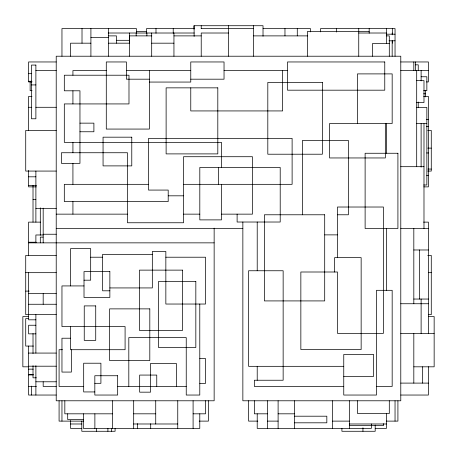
<?xml version="1.0" encoding="UTF-8"?>
<svg xmlns="http://www.w3.org/2000/svg" width="457" height="457" viewBox="0 0 457 457"><rect width="100%" height="100%" fill="white"/><g stroke="black" fill="none" stroke-linecap="round" stroke-linejoin="round"><path stroke-width="0.69" d="M194.642 28.591L146.531 28.591L146.531 33.235M201.126 28.591L253.589 28.591M263.066 28.591L310.469 28.591L310.469 31.91M136.717 31.464L146.691 31.464M369.176 31.464L307.464 31.464L307.464 56.217M108.195 33.013L194.259 33.013M228.5 33.013L201.223 33.013L201.223 56.217M358.745 33.013L386.428 33.013M386.428 34.189L395.042 34.189M108.617 35.886L116.472 35.886L116.472 43.181M151.787 35.886L129.434 35.886L129.434 56.217M173.946 35.886L201.223 35.886M253.589 35.886L307.692 35.886M386.428 35.886L389.301 35.886L389.301 56.217M90.909 37.434L108.617 37.434M116.284 40.307L129.525 40.307M389.078 40.799L395.042 40.799M90.909 43.181L70.572 43.181L70.572 56.217M108.617 43.181L129.525 43.181L129.525 33.013M151.69 43.181L173.946 43.181M389.301 43.449L372.586 43.449L372.586 56.217M56.217 61.958L28.591 61.958L28.591 81.929L31.979 81.929M400.783 61.958L428.409 61.958L428.409 81.929L426.375 81.929M415.447 64.831L418.241 64.831L418.241 70.572M35.886 70.572L56.217 70.572M106.287 70.572L72.926 70.572L72.926 75.216M126.412 70.572L190.769 70.572M224.039 70.572L287.51 70.572M400.783 70.572L428.409 70.572M28.591 73.68L31.75 73.68M421.114 76.759L426.855 76.759L426.855 90.675L423.668 90.675M149.359 79.187L126.412 79.187L126.412 61.958L106.287 61.958L106.287 129.068L149.359 129.068L149.359 70.572M190.769 79.187L224.039 79.187L224.039 61.958L190.769 61.958L190.769 82.06L149.359 82.06M416.47 80.621L423.987 80.621L423.987 102.534L416.533 102.534M28.591 81.26L31.91 81.26M31.464 84.928L35.886 84.928M32.059 90.675L30.145 90.675L30.145 81.626M423.639 93.782L425.536 93.782M31.979 96.438L28.591 96.438L28.591 130.428M423.662 96.438L428.409 96.438L428.409 186.873L423.765 186.873M28.591 107.292L31.784 107.292M35.886 107.292L56.217 107.292M416.567 107.469L426.855 107.469L426.855 184.999L423.668 184.999M426.375 119.386L428.409 119.386M79.958 123.144L93.896 123.144L93.896 131.759L79.958 131.759M416.47 123.641L426.855 123.641M426.415 126.572L428.409 126.572M56.217 130.428L25.723 130.428L25.723 171.072L56.217 171.072M427.735 130.428L431.277 130.428L431.277 171.072L427.735 171.072M427.786 148.125L431.277 148.125M426.684 152.964L428.409 152.964M400.783 166.685L423.987 166.685M427.901 169.067L431.277 169.067M426.684 175.528L428.409 175.528M28.591 176.813L35.886 176.813M148.542 184.331L64.311 184.331L64.311 201.56L168.199 201.56L168.199 190.072L148.542 190.072L148.542 138.391L292.114 138.391L292.114 184.331L183.525 184.331M28.591 185.388L36.543 185.388M36.406 186.873L28.591 186.873L28.591 170.461M168.199 195.819L183.525 195.819M33.013 199.355L35.886 199.355M35.886 208.398L56.217 208.398M56.217 214.144L127.48 214.144M183.525 214.144L199.806 214.144M221.462 214.144L252.441 214.144L252.441 156.717L183.525 156.717L183.525 222.759L127.48 222.759L127.48 152.741L61.438 152.741L61.438 163.343L79.958 163.343L79.958 90.8L64.311 90.8L64.311 75.216L128.988 75.216L128.988 103.928L64.311 103.928L64.311 142.356L221.462 142.356L221.462 167.462M337.472 214.779L348.394 214.779L348.394 140.442L302.454 140.442L302.454 214.779M40.53 222.125L28.591 222.125L28.591 255.76M423.582 222.125L428.409 222.125L428.409 333.501M56.217 228.5L242.856 228.5M400.783 228.5L428.409 228.5M43.181 234.241L56.217 234.241M324.699 234.875L337.472 234.875M43.181 234.978L35.886 234.978L35.886 242.856M43.072 237.114L40.307 237.114L40.307 242.856M28.591 242.221L36.172 242.221M28.591 242.856L214.144 242.856M413.819 249.979L428.409 249.979M152.33 254.343L102.625 254.343L102.625 290.806L109.857 290.806M56.217 255.44L25.723 255.44L25.723 314.644L56.217 314.644M427.735 255.44L431.277 255.44L431.277 314.644L428.409 314.644M90.675 257.217L102.625 257.217M165.845 257.217L205.53 257.217L205.53 304.036L165.845 304.036L165.845 251.47L152.33 251.47L152.33 287.933L109.857 287.933M25.723 272.669L56.217 272.669M428.409 272.669L431.277 272.669M84.014 280.187L90.675 280.187L90.675 248.602L70.572 248.602L70.572 285.928M84.014 285.928L61.958 285.928L61.958 326.572L125.087 326.572L125.087 349.708L70.572 349.708L70.572 326.572M25.723 291.109L29.214 291.109M28.591 293.657L56.217 293.657M413.819 299.044L428.409 299.044M400.783 303.739L428.409 303.739M28.591 304.259L56.217 304.259M28.591 316.558L22.85 316.558L22.85 366.817L28.591 366.817M428.409 316.558L434.15 316.558L434.15 366.817L413.819 366.817M28.591 318.609L25.723 318.609L25.723 346.069L33.452 346.069M35.886 319.82L28.591 319.82L28.591 272.669M35.886 325.241L28.591 325.241L28.591 333.856L35.886 333.856M400.783 333.501L434.15 333.501M70.572 338.22L61.958 338.22L61.958 372.072L71.383 372.072L71.383 349.708M62.466 349.708L59.084 349.708L59.084 386.428L83.682 386.428M28.591 353.072L56.217 353.072M199.783 358.556L205.53 358.556L205.53 383.394L199.783 383.394M28.591 366.2L56.217 366.2M343.755 366.325L248.602 366.325L248.602 270.755L283.146 270.755L283.146 380.241L254.343 380.241L254.343 386.428L343.755 386.428M28.591 369.147L33.235 369.147M28.591 374.569L33.235 374.569M28.591 374.94L33.235 374.94M343.755 376.379L373.609 376.379L373.609 354.466L343.755 354.466L343.755 395.042L376.482 395.042L376.482 290.315L392.169 290.315L392.169 386.428L376.482 386.428M36.406 377.813L33.013 377.813L33.013 365.68M35.886 381.784L56.217 381.784M400.783 383.103L428.409 383.103M94.828 383.32L100.911 383.32L100.911 363.218L83.682 363.218L83.682 391.935L94.828 391.935M28.591 386.428L36.417 386.428M56.217 386.428L43.181 386.428L43.181 381.784M117.666 386.428L186.239 386.428M56.217 395.042L28.591 395.042L28.591 346.069M400.783 395.042L428.409 395.042L428.409 366.731M112.571 413.819L64.831 413.819L64.831 400.783M133.667 413.819L155.728 413.819M193.094 413.819L205.53 413.819L205.53 400.783M267.516 413.819L254.343 413.819L254.343 400.783M278.107 413.819L294.394 413.819M294.394 416.201L326.829 416.201L326.829 422.811L294.394 422.811M83.391 419.566L67.699 419.566L67.699 413.819M83.74 421.114L59.084 421.114L59.084 400.783M199.149 421.114L208.398 421.114L208.398 400.783M257.851 421.114L248.602 421.114L248.602 400.783M267.516 421.114L278.107 421.114M332.57 421.114L349.342 421.114M386.256 421.114L397.916 421.114L397.916 400.783M70.572 423.987L81.803 423.987M133.598 423.987L177.756 423.987M349.342 423.987L386.428 423.987M349.342 425.536L383.554 425.536L383.554 423.639M81.803 428.409L70.572 428.409L70.572 420.469M375.197 428.409L386.428 428.409L386.428 413.442M425.536 90.28L425.536 96.918M423.987 123.641L423.987 228.5M422.662 366.817L422.662 383.103M421.114 70.572L421.114 80.935M421.114 123.641L421.114 167.159M421.114 299.044L421.114 333.501M419.566 249.979L419.566 299.044M418.241 102.002L418.241 107.566M416.693 70.572L416.693 166.685M415.373 61.958L415.373 70.572M413.819 61.958L413.819 70.572M413.819 228.5L413.819 303.739M413.819 333.501L413.819 383.103M395.042 56.217L395.042 28.591L320.557 28.591L320.557 31.91M395.042 400.783L395.042 421.114M392.329 28.591L392.329 34.846M392.329 40.399L392.329 43.181M392.169 33.013L392.169 34.424M392.169 40.747L392.169 56.217M389.301 400.783L389.301 413.551L357.557 413.551L357.557 400.783M386.428 28.591L386.428 43.598M386.428 123.499L386.428 153.261M386.428 228.5L386.428 290.315M385.337 123.499L385.337 157.956L329.588 157.956L329.588 123.499L392.169 123.499L392.169 73.897L357.46 73.897L357.46 123.499M375.197 425.09L375.197 431.277L341.91 431.277L341.91 428.409M371.358 423.987L371.358 428.409L257.217 428.409L257.217 413.819M369.176 28.591L369.176 33.235M362.949 427.786L362.949 431.277M358.745 28.591L358.745 56.217M349.342 400.783L349.342 428.409M337.472 257.725L337.472 207.021L383.417 207.021L383.417 333.359L337.472 333.359L337.472 272.001L300.849 272.001L300.849 349.531L361.15 349.531L361.15 257.645L334.604 257.645L334.604 272.001M336.655 28.591L336.655 32.064M332.57 400.783L332.57 428.409M297.284 28.591L297.284 35.886M294.394 400.783L294.394 428.409M284.968 28.591L284.968 35.886M282.655 70.572L282.655 110.931L190.769 110.931L190.769 87.853M278.107 400.783L278.107 428.409M267.516 400.783L267.516 428.409M263.021 36.234L263.021 25.723L193.979 25.723L193.979 29.111M257.217 222.022L257.217 270.755M257.217 366.325L257.217 380.241M253.589 25.723L253.589 56.217M242.856 222.022L242.856 400.783L400.783 400.783L400.783 56.217L56.217 56.217L56.217 400.783L214.144 400.783L214.144 228.152M237.114 214.144L237.114 222.022L280.21 222.022L280.21 167.462L199.806 167.462L199.806 219.886L221.462 219.886L221.462 184.331M228.5 25.723L228.5 56.217M218.595 167.462L218.595 184.331M201.223 25.723L201.223 28.591M199.783 304.036L199.783 395.042L186.239 395.042L186.239 337.614L128.811 337.614L128.811 386.428M199.783 413.819L199.783 428.409L83.391 428.409L83.391 413.819M194.111 25.723L194.111 36.406M193.094 400.783L193.094 428.409M177.756 400.783L177.756 428.409M176.368 386.428L176.368 363.458L150.524 363.458L150.524 392.169L139.671 392.169L139.671 375.071L156.757 375.071L156.757 386.428M173.946 33.013L173.946 56.217M173.22 28.591L173.22 33.235M155.991 28.591L155.991 33.235M155.728 400.783L155.728 423.987M151.69 33.013L151.69 56.217M150.707 423.765L150.707 428.409M146.88 33.013L146.88 35.886M137.648 423.605L137.648 428.409M136.443 33.235L136.443 28.591L61.958 28.591L61.958 56.217M136.163 33.013L136.163 35.886M133.684 400.783L133.684 428.409M115.09 428.409L115.09 431.277L81.803 431.277L81.803 421.114M112.571 400.783L112.571 428.409M111.445 428.409L111.445 431.277M108.617 28.591L108.617 56.217M107.903 428.409L107.903 431.277M96.416 428.409L96.416 431.277M94.879 413.819L94.879 428.409M90.909 28.591L90.909 56.217M82.014 28.591L82.014 43.181M72.926 90.8L72.926 103.928M72.926 142.356L72.926 152.741M72.926 163.343L72.926 184.331M72.926 201.56L72.926 214.144M61.958 400.783L61.958 421.114M43.181 208.141L43.181 242.856M43.181 293.657L43.181 304.259M40.307 207.844L40.307 235.292M35.886 171.072L35.886 222.125M35.886 314.644L35.886 353.072M35.886 365.68L35.886 395.042M33.013 185.451L33.013 222.108M33.013 333.519L33.013 353.575M31.464 386.085L31.464 395.042M384.765 61.958L287.51 61.958L287.51 90.183L384.765 90.183L384.765 61.958M35.886 65.065L31.464 65.065L31.464 118.78L35.886 118.78L35.886 65.065M322.362 82.431L267.808 82.431L267.808 154.215L322.362 154.215L322.362 82.431M217.806 87.853L166.12 87.853L166.12 153.895L217.806 153.895L217.806 87.853M131.776 137.18L103.065 137.18L103.065 165.891L131.776 165.891L131.776 137.18M397.916 153.261L365.12 153.261L365.12 228.5L397.916 228.5L397.916 153.261M324.699 214.779L264.397 214.779L264.397 300.917L324.699 300.917L324.699 214.779M182.532 270.127L139.459 270.127L139.459 330.428L182.532 330.428L182.532 270.127M109.857 271.612L84.014 271.612L84.014 297.456L109.857 297.456L109.857 271.612M195.83 281.472L158.505 281.472L158.505 347.514L195.83 347.514L195.83 281.472M95.73 305.904L84.242 305.904L84.242 340.362L95.73 340.362L95.73 305.904M149.805 308.875L109.606 308.875L109.606 360.562L149.805 360.562L149.805 308.875M117.666 375.74L94.828 375.74L94.828 395.042L117.666 395.042L117.666 375.74"/></g></svg>
